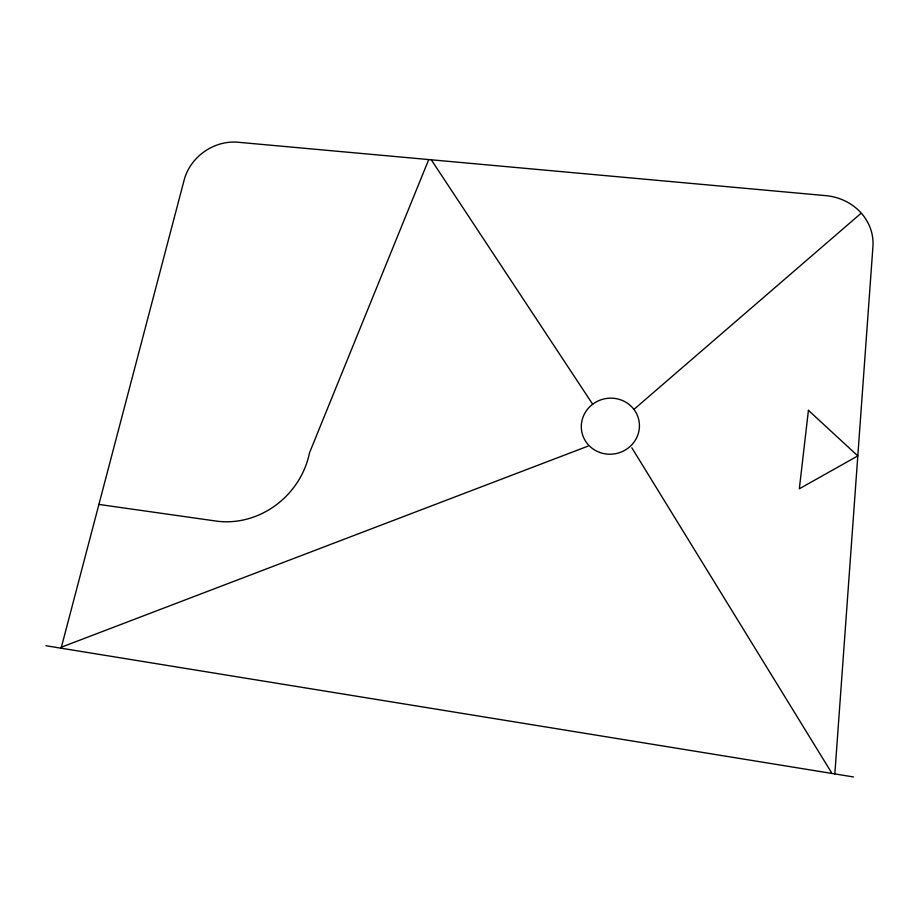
<?xml version="1.0" encoding="UTF-8"?>
<svg xmlns="http://www.w3.org/2000/svg" width="919" height="919" viewBox="0 0 919 919"><rect width="100%" height="100%" fill="white"/><g stroke="black" fill="none" stroke-linecap="round" stroke-linejoin="round"><path stroke-width="1.38" d="M834.831 773.924L872.935 246.556A52.693 48.075 -0.2 0 0 827.295 195.781L236.688 142.123A47.696 42.24 -34.6 0 0 184.156 180.021L61.125 648.205M428.736 159.573L309.485 452.86A81.354 74.841 -46.2 0 1 215.908 521.039L98.907 504.428M634.144 409.219L860.793 213.518M60.826 647.401L587.93 446.163M45.95 645.735L853.475 776.946M431.344 159.895L592.686 404.234M631.835 447.771L831.454 772.534M808.433 410.333L799.335 488.782L857.806 455.916L808.433 410.333M599.705 452.435A29.121 27.984 -12 0 0 639.119 421.591A29.121 27.984 -12 0 0 592.261 404.544A29.121 27.984 -12 0 0 599.705 452.435"/></g></svg>
